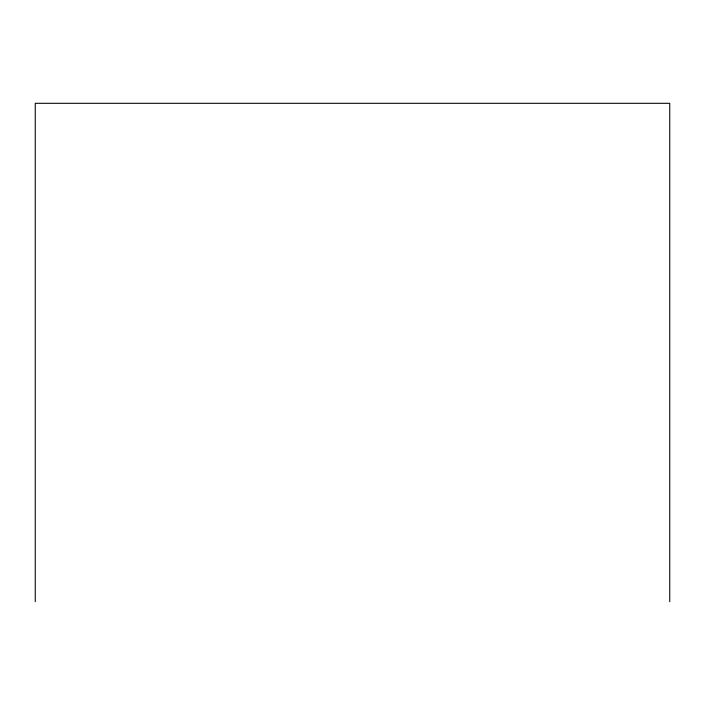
<?xml version="1.0" encoding="UTF-8"?>
<svg xmlns="http://www.w3.org/2000/svg" width="705" height="705" viewBox="0 0 705 705"><rect width="100%" height="100%" fill="white"/><g stroke="black" fill="none" stroke-linecap="round" stroke-linejoin="round"><path stroke-width="1.06" d="M669.75 601.691L669.75 103.309L35.25 103.309L35.25 601.691"/></g></svg>
